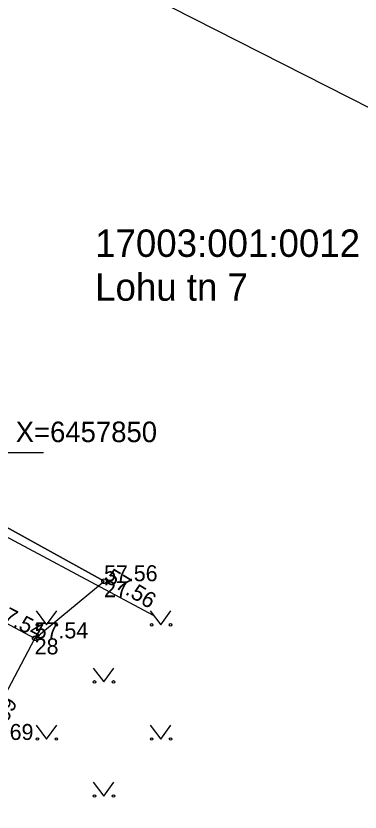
# Model space of a CAD drawing. Extents: x 641544 to 641636, y 6457756 to 6457898.
# Drawn here: x 641600.8 to 641615.87, y 6457834.24 to 6457869.12 of the extents above; entities that cross this region are included whole.
import ezdxf

# ---------------------------------------------------------------- set-up
doc = ezdxf.new("R2010")
doc.units = 0
for name, color, linetype in [('AED', 7, 'Continuous'), ('HALJASTUS', 7, 'Continuous'), ('HOONE', 7, 'Continuous'), ('KORGUS', 7, 'Continuous'), ('MOOTKORG', 7, 'Continuous'), ('MOOTMPUNKT', 7, 'Continuous'), ('MOOTNR', 7, 'Continuous'), ('MOOTPIIR', 7, 'Continuous'), ('PIIR', 7, 'Continuous'), ('VORK', 7, 'Continuous')]:
    doc.layers.add(name, color=color, linetype=linetype)

msp = doc.modelspace()

# ---------------------------------------------------------------- linework, layer by layer
at = {"layer": 'AED'}
msp.add_lwpolyline([(641590.368, 6457851.33), (641590.526, 6457851.574), (641597.732, 6457848.187), (641604.656, 6457844.357)], dxfattribs=at)
at = {"layer": 'HALJASTUS'}
for p, q in [((641601.675, 6457843.054), (641602.138, 6457842.447)), ((641602.138, 6457842.447), (641602.584, 6457843.054)), ((641606.676, 6457843.054), (641607.139, 6457842.447)), ((641607.139, 6457842.447), (641607.585, 6457843.054)), ((641604.175, 6457840.553), (641604.639, 6457839.947)), ((641604.639, 6457839.947), (641605.084, 6457840.553)), ((641601.675, 6457838.053), (641602.138, 6457837.446)), ((641602.138, 6457837.446), (641602.584, 6457838.053)), ((641606.676, 6457838.053), (641607.139, 6457837.446)), ((641607.139, 6457837.446), (641607.585, 6457838.053)), ((641604.175, 6457835.553), (641604.639, 6457834.946)), ((641604.639, 6457834.946), (641605.084, 6457835.553))]:
    msp.add_line(p, q, dxfattribs=at)
for centre in [(641601.737, 6457842.447), (641602.566, 6457842.447), (641606.738, 6457842.447), (641607.567, 6457842.447), (641604.238, 6457839.947), (641605.066, 6457839.947), (641601.737, 6457837.446), (641602.566, 6457837.446), (641606.738, 6457837.446), (641607.567, 6457837.446), (641604.238, 6457834.946), (641605.066, 6457834.946)]:
    msp.add_circle(centre, 0.055, dxfattribs=at)
at = {"layer": 'HOONE'}
msp.add_lwpolyline([(641599.252, 6457837.387), (641601.618, 6457841.854), (641593.09, 6457846.398), (641589.388, 6457839.426), (641595.539, 6457836.274), (641596.763, 6457838.663), (641599.252, 6457837.387)], dxfattribs=at)
at = {"layer": 'KORGUS'}
for centre in [(641604.656, 6457844.357), (641601.618, 6457841.854)]:
    msp.add_circle(centre, 0.1, dxfattribs=at)
at = {"layer": 'MOOTMPUNKT'}
for centre in [(641604.656, 6457844.357), (641601.618, 6457841.854)]:
    msp.add_circle(centre, 0.1, dxfattribs=at)
at = {"layer": 'MOOTPIIR'}
msp.add_lwpolyline([(641571.212, 6457836.811), (641573.151, 6457836.027), (641579.172, 6457830.552), (641591.741, 6457834.506), (641597.996, 6457835.015), (641599.252, 6457837.387), (641601.618, 6457841.854), (641604.656, 6457844.357), (641597.732, 6457848.187), (641590.526, 6457851.574), (641591.416, 6457853.314), (641592.353, 6457855.094), (641597.447, 6457864.679), (641594.735, 6457864.92), (641592.644, 6457866.055), (641590.256, 6457868.838), (641589.097, 6457869.979), (641584.812, 6457861.971), (641583.917, 6457860.126), (641581.993, 6457856.938), (641579.593, 6457852.284), (641578.703, 6457850.722), (641577.253, 6457848.13), (641576.718, 6457847.034)], close=True, dxfattribs=at)
at = {"layer": 'PIIR'}
for points in [[(641624.206, 6457887.919), (641612.84, 6457894), (641601.76, 6457872.48), (641619.272, 6457863.577)], [(641606.817, 6457842.85), (641590.43, 6457851.62), (641579.1, 6457830.46), (641595.529, 6457821.67)]]:
    msp.add_lwpolyline(points, dxfattribs=at)
at = {"layer": 'VORK'}
msp.add_line((641600, 6457850), (641602, 6457850), dxfattribs=at)

# ---------------------------------------------------------------- texts
at = {"layer": 'KORGUS'}
for s, rotation, p in [('57.56', 328.4291, (641604.656, 6457844.357)), ('57.54', 332.5203, (641599.707, 6457842.867)), ('57.69', 62.2517, (641599.793, 6457836.971))]:
    msp.add_text(s, height=0.7, rotation=rotation, dxfattribs=at).set_placement(p)
at = {"layer": 'MOOTKORG'}
for s, p in [('57.56', (641604.656, 6457844.357)), ('57.54', (641601.618, 6457841.854)), ('57.69', (641599.22, 6457837.404))]:
    msp.add_text(s, height=0.7, dxfattribs=at).set_placement(p)
at = {"layer": 'MOOTNR'}
for s, p in [('27', (641604.656, 6457843.657)), ('28', (641601.618, 6457841.154))]:
    msp.add_text(s, height=0.7, dxfattribs=at).set_placement(p)
at = {"layer": 'PIIR'}
for s, p in [('17003:001:0012', (641604.265, 6457858.566)), ('Lohu tn 7', (641604.265, 6457856.646))]:
    msp.add_text(s, height=1.2, dxfattribs=at).set_placement(p)
at = {"layer": 'VORK'}
msp.add_text(' X=6457850 ', height=0.9, dxfattribs=at).set_placement((641600.45, 6457850.45))

doc.saveas('drawing.dxf')
